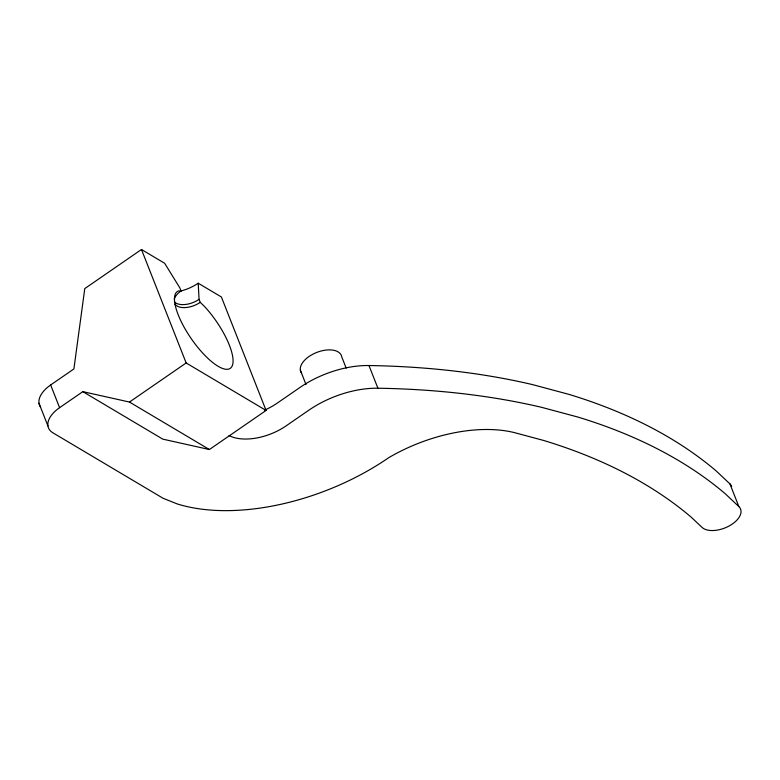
<?xml version="1.0" encoding="UTF-8"?>
<svg xmlns="http://www.w3.org/2000/svg" width="780" height="780" viewBox="0 0 780 780"><rect width="100%" height="100%" fill="white"/><g stroke="black" fill="none" stroke-linecap="round" stroke-linejoin="round"><path stroke-width="1.17" d="M174.242 299.247A17.492 9.575 -21.5 0 1 181.057 290.95L179.887 287.966L164.648 263.269L141.472 249.493L84.776 288.59L73.895 368.95L50.651 384.979A29.152 15.961 -21.5 0 0 40.589 407.121M264.488 410.153A43.719 23.946 -21.5 0 0 277.212 403.143L299.89 387.514A72.871 39.907 -21.5 0 1 368.969 365.527A794.479 435.026 -21.5 0 1 532.594 384.618L568.971 394.378A794.479 435.026 -21.5 0 1 716.284 471.032L729.914 483.873L738.855 506.571A21.616 11.837 -21.5 0 1 729.68 525.681A21.616 11.837 -21.5 0 1 702.058 527.407L691.207 517.179A794.479 435.026 -21.5 0 0 543.884 440.524L514.371 432.598A118.17 64.701 -21.5 0 0 388.732 457.685A175.451 96.077 -21.5 0 1 177.274 503.938L163.166 498.322L52.894 432.802A29.152 15.961 -21.5 0 1 59.592 407.677L82.836 391.648L129.47 402.051L209.381 449.534L266.077 410.446L221.383 296.975L198.208 283.208A30.605 16.76 -21.5 0 1 180.794 291.008M129.47 402.051L186.166 362.963L266.077 410.446M181.057 290.95L178.601 290.93A46.634 15.249 55.4 0 0 193.381 341.669A46.634 15.249 55.4 0 0 232.557 364.952A46.634 15.249 55.4 0 0 204.175 306.121L200.236 302.338L199.066 299.354L198.208 283.208M209.381 449.534L162.747 439.12L82.836 391.648M738.855 506.571L725.225 493.73A794.479 435.026 -21.5 0 0 577.912 417.066L541.534 407.306A794.479 435.026 -21.5 0 0 377.91 388.216A72.871 39.907 -21.5 0 0 308.831 410.202L286.153 425.841A43.719 23.946 -21.5 0 1 229.066 435.562M368.969 365.527L377.91 388.216M346.154 368.082L341.796 356.996A21.86 11.973 -21.5 0 0 316.505 352.521A21.86 11.973 -21.5 0 0 301.538 373.074M300.349 370.188L306.023 384.598M141.472 249.493L186.166 362.963M50.651 384.979L59.592 407.677M39 403.27L47.941 425.958M200.236 302.338A17.492 9.575 -21.5 0 1 175.022 304.229M199.066 299.354A17.492 9.575 -21.5 0 1 174.408 301.909M729.914 483.873A21.616 11.837 -21.5 0 1 731.679 486.476"/></g></svg>
